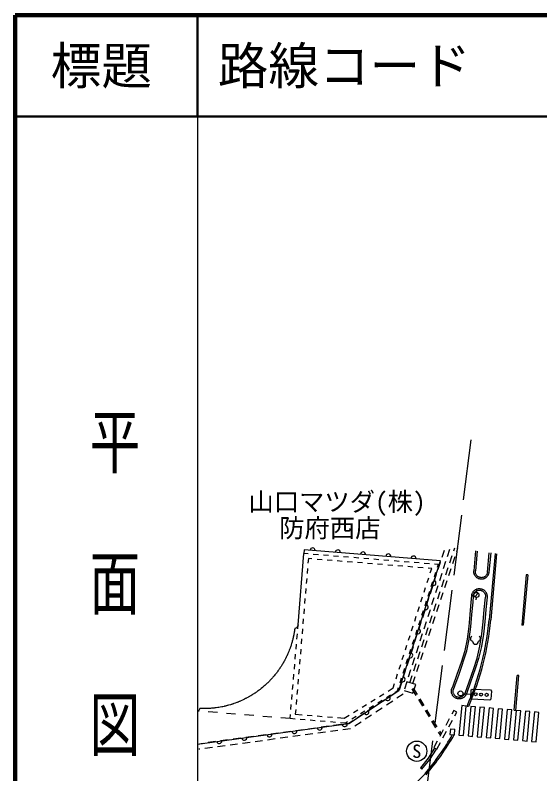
# Model space of a CAD drawing. Units: millimetres, scale not verified. Extents: x 40000 to 680000, y 20000 to 380000.
# Drawn here: x 40000 to 91802, y 305015 to 380000 of the extents above; entities that cross this region are included whole.
import ezdxf
from ezdxf.enums import TextEntityAlignment as Align

# ---------------------------------------------------------------- set-up
doc = ezdxf.new("R2010")
doc.units = ezdxf.units.MM
doc.header["$LTSCALE"] = 1000
doc.linetypes.add('DASHED', pattern=[7.5, 6, -1.5])
for name, color, linetype, lineweight in [('M-BGD', 7, 'Continuous', 25), ('M-BGD-EXST', 7, 'Continuous', 25), ('M-STR-STRC', 7, 'Continuous', 25), ('M-TTL', 2, 'Continuous', 140), ('M-TTL-BAND', 7, 'Continuous', 25), ('M-TTL-LINE', 7, 'Continuous', 50), ('M-TTL-TXT', 7, 'Continuous', 13)]:
    doc.layers.add(name, color=color, linetype=linetype, lineweight=lineweight)
doc.layers.add('M-BMK-HTXT', color=7, linetype='Continuous')
doc.styles.add('@ＭＳ ゴシック', font='')
doc.styles.add('ＭＳ ゴシック', font='')
doc.styles.get('@ＭＳ ゴシック').set_extended_font_data('@MS Gothic')
doc.styles.get('ＭＳ ゴシック').set_extended_font_data('MS Gothic')

msp = doc.modelspace()

# ---------------------------------------------------------------- linework, layer by layer
at = {"layer": 'M-BGD', "linetype": 'DASHED'}
msp.add_line((84999, 338036), (79314, 293320), dxfattribs=at)
at = {"layer": 'M-BGD'}
for p, q in [((82349, 327099), (82119, 326385)), ((82682, 326500), (82912, 327214)), ((83309, 327070), (83401, 327346)), ((83597, 326981), (83704, 327304)), ((85466, 327056), (85292, 325087)), ((85615, 327035), (85442, 325074)), ((67945, 319732), (68507, 326800)), ((68562, 326810), (68936, 326779)), ((68946, 326284), (68907, 325822)), ((69305, 326255), (68946, 326284)), ((69435, 326739), (69933, 326698)), ((70301, 326175), (69803, 326215)), ((70432, 326657), (70930, 326617)), ((71428, 326576), (71927, 326536)), ((72425, 326495), (72923, 326455)), ((73422, 326414), (73920, 326373)), ((74418, 326333), (74917, 326292)), ((75415, 326252), (75913, 326211)), ((82915, 325884), (83152, 326596)), ((83202, 325795), (83439, 326506)), ((86627, 324957), (86804, 326868)), ((86953, 326848), (86776, 324943)), ((71298, 326095), (70800, 326135)), ((72295, 326014), (71797, 326055)), ((73292, 325934), (72793, 325974)), ((74289, 325854), (73790, 325894)), ((75285, 325774), (74787, 325814)), ((76282, 325694), (75784, 325734)), ((76412, 326171), (76910, 326130)), ((77279, 325614), (76781, 325654)), ((77408, 326089), (77907, 326049)), ((78276, 325534), (77777, 325574)), ((78405, 326008), (78903, 325968)), ((79273, 325453), (78774, 325494)), ((79402, 325927), (79900, 325886)), ((80399, 325846), (80897, 325805)), ((81395, 325765), (81770, 325734)), ((81770, 325734), (81664, 325406)), ((81966, 325909), (81736, 325195)), ((82299, 325310), (82529, 326024)), ((68865, 325323), (68823, 324825)), ((80269, 325373), (79771, 325413)), ((81127, 325304), (80768, 325333)), ((80987, 324873), (81127, 325304)), ((81583, 324719), (81353, 324006)), ((81510, 324930), (81356, 324455)), ((81916, 324121), (82145, 324835)), ((82521, 324698), (82758, 325409)), ((82808, 324608), (83045, 325320)), ((68782, 324327), (68740, 323829)), ((80680, 323922), (80833, 324397)), ((81203, 323979), (81049, 323503)), ((82127, 323511), (82363, 324223)), ((82414, 323422), (82650, 324134)), ((68698, 323330), (68657, 322832)), ((80372, 322970), (80526, 323446)), ((81200, 323530), (80970, 322816)), ((81532, 322931), (81762, 323645)), ((85558, 322948), (85574, 323198)), ((80064, 322018), (80218, 322494)), ((80895, 323027), (80741, 322552)), ((81149, 321741), (81379, 322455)), ((81732, 322325), (81969, 323037)), ((82019, 322236), (82256, 322948)), ((85710, 322883), (85373, 322514)), ((85519, 322450), (85496, 322201)), ((68615, 322334), (68573, 321836)), ((80587, 322076), (80433, 321600)), ((80816, 322340), (80586, 321626)), ((81338, 321139), (81575, 321851)), ((81625, 321050), (81861, 321762)), ((68531, 321337), (68490, 320839)), ((79757, 321067), (79911, 321543)), ((80280, 321124), (80126, 320649)), ((80433, 321150), (80203, 320436)), ((80766, 320551), (80996, 321265)), ((68448, 320341), (68406, 319843)), ((79449, 320115), (79603, 320591)), ((80944, 319953), (81181, 320665)), ((81231, 319864), (81467, 320576)), ((67911, 319336), (67945, 319732)), ((79142, 319164), (79295, 319640)), ((79972, 320173), (79818, 319697)), ((80050, 319960), (79820, 319246)), ((80383, 319361), (80613, 320075)), ((80550, 318767), (80786, 319478)), ((67824, 318339), (67868, 318837)), ((68364, 319344), (68323, 318846)), ((79667, 318770), (79437, 318056)), ((79664, 319221), (79511, 318746)), ((80000, 318172), (80230, 318885)), ((80836, 318678), (81073, 319389)), ((68281, 318348), (68239, 317850)), ((78834, 318212), (78988, 318688)), ((79357, 318270), (79203, 317794)), ((80156, 317580), (80392, 318292)), ((80442, 317491), (80678, 318203)), ((67737, 317343), (67781, 317841)), ((68198, 317351), (68156, 316853)), ((78526, 317261), (78680, 317737)), ((79049, 317318), (78895, 316843)), ((79284, 317580), (79054, 316867)), ((79616, 316982), (79846, 317696)), ((67651, 316347), (67694, 316845)), ((78219, 316309), (78373, 316785)), ((79233, 315792), (79463, 316506)), ((79761, 316394), (79998, 317106)), ((80047, 316305), (80284, 317017)), ((67564, 315351), (67607, 315849)), ((68114, 316355), (68072, 315857)), ((77911, 315358), (78065, 315834)), ((78741, 316367), (78588, 315891)), ((78900, 316391), (78671, 315677)), ((79367, 315208), (79604, 315920)), ((79653, 315119), (79890, 315831)), ((68031, 315358), (67989, 314860)), ((78434, 315415), (78280, 314940)), ((78517, 315201), (78287, 314487)), ((78850, 314602), (79080, 315316)), ((67477, 314354), (67521, 314852)), ((67947, 314362), (67905, 313864)), ((77604, 314406), (77757, 314882)), ((78126, 314464), (77972, 313988)), ((78973, 314022), (79209, 314734)), ((79259, 313933), (79495, 314645)), ((67391, 313358), (67434, 313856)), ((76814, 313192), (77310, 313499)), ((77310, 313499), (77450, 313931)), ((77818, 313512), (77712, 313184)), ((78134, 314011), (77904, 313297)), ((78467, 313412), (78697, 314126)), ((79295, 313489), (79686, 312849)), ((67304, 312362), (67347, 312860)), ((67864, 313365), (67822, 312867)), ((75964, 312665), (76389, 312928)), ((77074, 312789), (76650, 312525)), ((77519, 312997), (76893, 312585)), ((77712, 313184), (77499, 313052)), ((77699, 312514), (78307, 312917)), ((78307, 312917), (78314, 312936)), ((78414, 313252), (79276, 312983)), ((79167, 313411), (79558, 312771)), ((83274, 312956), (83312, 312877)), ((67780, 312369), (67739, 311871)), ((75114, 312138), (75539, 312401)), ((76225, 312262), (75800, 311998)), ((76475, 312310), (75849, 311898)), ((76656, 311825), (77282, 312239)), ((79819, 312345), (80210, 311705)), ((79947, 312423), (80338, 311783)), ((58169, 311207), (58000, 311221)), ((67217, 311366), (67261, 311864)), ((67697, 311372), (67658, 310910)), ((73414, 311084), (73839, 311347)), ((74525, 311208), (74100, 310945)), ((74264, 311611), (74689, 311874)), ((75431, 311623), (74804, 311211)), ((75375, 311735), (74950, 311472)), ((75614, 311135), (76239, 311549)), ((80471, 311278), (80862, 310638)), ((80599, 311356), (80990, 310716)), ((83300, 311259), (83105, 310898)), ((83599, 311099), (83300, 311259)), ((59963, 311060), (59066, 311133)), ((61757, 310913), (60860, 310986)), ((63551, 310766), (62654, 310839)), ((65345, 310618), (64448, 310692)), ((67139, 310471), (66242, 310545)), ((67139, 310471), (67174, 310868)), ((67633, 310431), (67139, 310471)), ((67658, 310910), (68332, 310855)), ((68830, 310814), (69328, 310773)), ((69827, 310732), (70325, 310691)), ((70823, 310650), (71322, 310609)), ((71820, 310568), (72493, 310513)), ((72493, 310513), (72990, 310820)), ((73675, 310681), (73250, 310418)), ((74387, 310936), (73760, 310523)), ((74571, 310446), (75197, 310859)), ((82868, 310457), (82512, 309797)), ((83417, 310761), (83599, 311099)), ((68630, 310349), (68132, 310390)), ((69626, 310267), (69128, 310308)), ((70623, 310185), (70125, 310226)), ((70941, 309711), (70198, 309610)), ((71620, 310104), (71121, 310144)), ((72180, 309878), (71437, 309778)), ((72612, 310022), (72118, 310063)), ((72825, 310154), (72612, 310022)), ((72936, 309981), (72675, 309946)), ((73343, 310249), (72936, 309981)), ((73529, 309756), (74154, 310170)), ((81123, 310212), (81514, 309572)), ((81251, 310290), (81642, 309650)), ((82824, 309661), (83180, 310321)), ((65986, 309039), (65243, 308938)), ((67225, 309207), (66482, 309106)), ((68464, 309375), (67721, 309274)), ((68646, 308894), (69389, 308995)), ((69702, 309543), (68959, 309442)), ((69884, 309062), (70628, 309162)), ((71123, 309229), (71866, 309330)), ((72362, 309397), (73105, 309498)), ((81775, 309145), (81980, 308809)), ((81903, 309223), (82062, 308962)), ((82275, 309357), (81920, 308697)), ((82231, 308560), (82587, 309221)), ((59793, 308200), (59050, 308099)), ((61032, 308368), (60288, 308267)), ((62270, 308535), (61527, 308435)), ((63509, 308703), (62766, 308603)), ((63691, 308223), (64434, 308323)), ((64748, 308871), (64004, 308770)), ((64930, 308390), (65673, 308491)), ((66168, 308558), (66911, 308659)), ((67407, 308726), (68150, 308827)), ((81682, 308257), (81340, 307621)), ((58000, 307957), (58554, 308032)), ((58139, 307471), (58241, 307484)), ((58736, 307551), (59479, 307652)), ((59975, 307719), (60718, 307820)), ((61214, 307887), (61957, 307988)), ((62452, 308055), (63195, 308156)), ((81340, 307621), (81364, 307607)), ((81638, 307460), (81994, 308120))]:
    msp.add_line(p, q, dxfattribs=at)
for points in [[(58000, 307957), (72936, 309981), (77885, 313238), (82007, 326081), (68536, 327160), (68507, 326800)], [(86776, 324943), (86772, 324893), (86763, 324843), (86751, 324795), (86735, 324748), (86718, 324701), (86696, 324656), (86672, 324613), (86644, 324570), (86614, 324530), (86582, 324492), (86547, 324456), (86509, 324423), (86470, 324392), (86429, 324365), (86385, 324340), (86341, 324318), (86295, 324298), (86247, 324282), (86199, 324270), (86150, 324260), (86100, 324254), (86050, 324252), (86001, 324251), (85950, 324256), (85901, 324262), (85852, 324273), (85804, 324287), (85757, 324304), (85711, 324324), (85667, 324347), (85624, 324372), (85583, 324402), (85544, 324432), (85508, 324466), (85473, 324503), (85441, 324541), (85412, 324582), (85386, 324625), (85363, 324669), (85342, 324714), (85325, 324761), (85310, 324809), (85300, 324858), (85292, 324907), (85288, 324957), (85286, 325007), (85289, 325057), (85292, 325087)], [(86627, 324957), (86622, 324907), (86612, 324858), (86598, 324810), (86581, 324763), (86559, 324718), (86533, 324675), (86505, 324634), (86473, 324596), (86438, 324560), (86399, 324528), (86358, 324499), (86316, 324474), (86271, 324452), (86224, 324433), (86176, 324419), (86127, 324409), (86077, 324404), (86027, 324402), (85978, 324404), (85928, 324411), (85879, 324422), (85831, 324437), (85786, 324455), (85741, 324478), (85698, 324505), (85658, 324534), (85620, 324567), (85586, 324603), (85554, 324642), (85526, 324683), (85502, 324727), (85480, 324772), (85464, 324820), (85451, 324868), (85442, 324917), (85438, 324966), (85437, 325017), (85441, 325067), (85442, 325074)], [(85079, 322612), (85083, 322661), (85091, 322711), (85103, 322759), (85118, 322807), (85135, 322853), (85155, 322899), (85179, 322944), (85205, 322986), (85235, 323026), (85266, 323065), (85300, 323101), (85337, 323136), (85376, 323167), (85417, 323196), (85459, 323222), (85503, 323246), (85549, 323267), (85596, 323283), (85644, 323297), (85693, 323309), (85742, 323317), (85792, 323321), (85841, 323323), (85892, 323321), (85941, 323315), (85990, 323307), (86039, 323295), (86087, 323280), (86133, 323262), (86179, 323240), (86222, 323217), (86265, 323190), (86305, 323160), (86343, 323129), (86379, 323094), (86413, 323056), (86444, 323017), (86473, 322976), (86499, 322934), (86521, 322889), (86542, 322843), (86558, 322796), (86572, 322748), (86583, 322699), (86590, 322650), (86594, 322600), (86594, 322550), (86592, 322501), (86590, 322479)], [(83098, 313344), (83231, 313724), (83651, 314878), (84053, 316042), (84426, 317193), (84652, 318338), (84815, 319561), (84915, 320775), (85025, 321992), (85079, 322612)], [(84415, 312993), (84824, 314117), (85272, 315426), (85619, 316444), (85893, 317632), (86083, 318841), (86219, 320053), (86323, 321263), (86439, 322478)], [(86590, 322479), (86473, 321250), (86368, 320039), (86232, 318822), (86041, 317603), (85763, 316402), (85414, 315378), (84965, 314067), (84550, 312924)], [(85227, 322576), (85175, 321978), (85064, 320762), (84964, 319545), (84800, 318314), (84573, 317164)], [(85227, 322576), (85229, 322626), (85237, 322675), (85249, 322724), (85265, 322772), (85284, 322818), (85308, 322861), (85334, 322904), (85364, 322944), (85398, 322982), (85434, 323016), (85473, 323047), (85515, 323075), (85558, 323100), (85603, 323120), (85650, 323138), (85698, 323151), (85747, 323160), (85797, 323165), (85847, 323166), (85897, 323163), (85947, 323156), (85996, 323144), (86043, 323130), (86089, 323111), (86134, 323088), (86176, 323062), (86216, 323032), (86254, 323000), (86289, 322963), (86321, 322924), (86350, 322884), (86374, 322841), (86396, 322795), (86413, 322749), (86428, 322701), (86437, 322652), (86443, 322602), (86444, 322552), (86442, 322502), (86439, 322478)], [(67945, 319732), (67795, 319437), (67604, 319366)], [(67604, 319366), (67597, 319317), (67591, 319267), (67583, 319217), (67576, 319167), (67569, 319119), (67553, 319020), (67545, 318970), (67519, 318823), (67509, 318774), (67499, 318724), (67489, 318676), (67479, 318626), (67458, 318529), (67447, 318480), (67435, 318431), (67425, 318383), (67413, 318334), (67400, 318285), (67388, 318237), (67363, 318140), (67349, 318092), (67336, 318044), (67323, 317996), (67308, 317948), (67294, 317900), (67250, 317756), (67203, 317614), (67187, 317567), (67171, 317520), (67155, 317473), (67137, 317426), (67121, 317379), (67068, 317238), (67013, 317099), (66935, 316914), (66915, 316868), (66895, 316822), (66874, 316777), (66854, 316731), (66811, 316640), (66790, 316596), (66769, 316550), (66725, 316460), (66702, 316416), (66680, 316371), (66656, 316327), (66634, 316283), (66586, 316194), (66538, 316107), (66513, 316063), (66489, 316020), (66464, 315976), (66439, 315933), (66414, 315890), (66388, 315847), (66362, 315804), (66336, 315761), (66256, 315634), (66229, 315593), (66203, 315550), (66174, 315509), (66147, 315467), (66120, 315426), (66091, 315384), (66062, 315343), (66034, 315302), (65976, 315221), (65947, 315180), (65918, 315139), (65858, 315059), (65827, 315019), (65797, 314979), (65766, 314941), (65705, 314861), (65673, 314823), (65641, 314783), (65579, 314707), (65481, 314592), (65448, 314555), (65416, 314517), (65382, 314479), (65348, 314443), (65315, 314405), (65213, 314296), (65178, 314259), (65145, 314223), (65110, 314187), (65074, 314151), (65039, 314116), (65004, 314080), (64933, 314011), (64896, 313975), (64861, 313941), (64824, 313906), (64787, 313873), (64751, 313839), (64714, 313805), (64677, 313771), (64640, 313738), (64564, 313673), (64527, 313639), (64488, 313607), (64451, 313575), (64412, 313543), (64296, 313448), (64178, 313355), (64138, 313325), (64099, 313294), (63979, 313204), (63938, 313175), (63897, 313146), (63856, 313117), (63815, 313088), (63775, 313059), (63692, 313003), (63651, 312975), (63608, 312948), (63567, 312920), (63441, 312839), (63398, 312813), (63356, 312787), (63270, 312735), (63227, 312710), (63184, 312684), (63140, 312659), (63054, 312610), (63009, 312585), (62966, 312562), (62878, 312514), (62834, 312491), (62789, 312468), (62745, 312445), (62656, 312399), (62610, 312378), (62566, 312356), (62430, 312292), (62293, 312230), (62248, 312211), (62156, 312170), (62109, 312151), (62064, 312132), (62017, 312113), (61971, 312095), (61924, 312076), (61878, 312058), (61736, 312006), (61596, 311956), (61548, 311939), (61501, 311924), (61453, 311908), (61358, 311877), (61310, 311862), (61263, 311848), (61071, 311791), (60974, 311766), (60926, 311752), (60878, 311740), (60830, 311728), (60780, 311716), (60732, 311704), (60683, 311693), (60635, 311681), (60489, 311649), (60439, 311639), (60390, 311629), (60242, 311602), (60095, 311577), (60045, 311569), (59996, 311560), (59847, 311539), (59749, 311527), (59698, 311521), (59649, 311515), (59599, 311509), (59549, 311504), (59500, 311499), (59450, 311494), (59400, 311491), (59301, 311483), (59250, 311479), (59201, 311475), (59051, 311468), (59001, 311466), (58951, 311463), (58901, 311462), (58852, 311461), (58801, 311460), (58752, 311459), (58651, 311458), (58451, 311460), (58352, 311463), (58301, 311465), (58252, 311467), (58234, 311468)], [(84568, 317145), (83793, 314828), (83372, 313673), (83247, 313318)], [(79276, 312983), (79545, 313844), (78683, 314112)], [(84550, 312924), (84531, 312878), (84511, 312832), (84487, 312787), (84459, 312745), (84430, 312705), (84398, 312667), (84363, 312631), (84326, 312598), (84288, 312566), (84246, 312538), (84203, 312512), (84159, 312490), (84113, 312469), (84066, 312453), (84018, 312439), (83969, 312428), (83919, 312421), (83870, 312417), (83820, 312417), (83769, 312419), (83720, 312425), (83671, 312434), (83623, 312447), (83575, 312462), (83529, 312481), (83484, 312503), (83440, 312528), (83398, 312555), (83358, 312585), (83320, 312617), (83285, 312653), (83252, 312690), (83222, 312730), (83193, 312772), (83169, 312814), (83146, 312860), (83127, 312905), (83111, 312953), (83097, 313001), (83088, 313050), (83082, 313099), (83079, 313150), (83079, 313200), (83081, 313249), (83088, 313299), (83098, 313344)], [(83274, 312956), (83270, 312967), (83254, 313015), (83243, 313064), (83234, 313113), (83232, 313163), (83232, 313213), (83237, 313262), (83246, 313312), (83247, 313318)], [(84415, 312993), (84398, 312946), (84376, 312900), (84352, 312857), (84323, 312816), (84292, 312777), (84257, 312741), (84220, 312708), (84180, 312678), (84137, 312651), (84093, 312628), (84047, 312609), (83999, 312594), (83950, 312583), (83901, 312575), (83851, 312573), (83801, 312573), (83751, 312579), (83702, 312588), (83654, 312601), (83607, 312618), (83562, 312639), (83518, 312663), (83477, 312691), (83438, 312723), (83402, 312758), (83368, 312795), (83339, 312835), (83312, 312877)], [(58234, 311468), (58123, 311286), (58000, 311250)]]:
    msp.add_lwpolyline(points, dxfattribs=at)
msp.add_lwpolyline([(80012, 305595), (80168, 305471), (80942, 306433), (81585, 307459), (81415, 307566), (80778, 306548)], close=True, dxfattribs=at)
msp.add_circle((85541, 322699), 250, dxfattribs=at)
for centre, start, end in [((69366, 327094), 355.42181, 175.42181), ((71858, 326894), 355.42181, 175.42181), ((74350, 326694), 355.42181, 175.42181), ((76842, 326495), 355.42181, 175.42181), ((79334, 326295), 355.42181, 175.42181), ((81298, 323874), 252.2077, 72.2077), ((80534, 321493), 252.2077, 72.2077), ((79770, 319113), 252.2077, 72.2077), ((79007, 316732), 252.2077, 72.2077), ((78243, 314352), 252.2077, 72.2077), ((76774, 312507), 213.35119, 33.35119), ((74686, 311132), 213.35119, 33.35119), ((72534, 309926), 187.71828, 7.71828), ((65102, 308919), 187.71828, 7.71828), ((67580, 309255), 187.71828, 7.71828), ((70057, 309591), 187.71828, 7.71828), ((60148, 308248), 187.71828, 7.71828), ((62625, 308583), 187.71828, 7.71828)]:
    msp.add_arc(centre, 250, start, end, dxfattribs=at)
at = {"layer": 'M-BGD-EXST'}
for p, q in [((84206, 312945), (85005, 312903)), ((84984, 312503), (85026, 313302)), ((85026, 313302), (85131, 313397)), ((85131, 313397), (86928, 313302)), ((86928, 313302), (87023, 313197)), ((87023, 313197), (86981, 312398)), ((85078, 312398), (84984, 312503)), ((86876, 312303), (85078, 312398)), ((86981, 312398), (86876, 312303))]:
    msp.add_line(p, q, dxfattribs=at)
for centre, radius in [((83956, 312958), 250), ((85454, 312879), 150), ((86003, 312850), 150), ((86553, 312821), 150), ((79649, 307249), 1000)]:
    msp.add_circle(centre, radius, dxfattribs=at)
for centre, radius, start, end in [((85218, 318376), 268, 116.08697, 255.3341), ((85450, 318117), 300, 179.99994, 359.99994), ((85682, 318376), 268, 284.66578, 63.91291)]:
    msp.add_arc(centre, radius, start, end, dxfattribs=at)
at = {"layer": 'M-STR-STRC'}
for p, q in [((87392, 326786), (86805, 320242)), ((87540, 326765), (86955, 320229)), ((90467, 324696), (90021, 319716)), ((90616, 324682), (90467, 324696)), ((90616, 324682), (90170, 319702)), ((90170, 319702), (90021, 319716)), ((89270, 311297), (89574, 314736)), ((89419, 311284), (89724, 314722)), ((89724, 314722), (89574, 314736)), ((84619, 311707), (84777, 311694)), ((89270, 311297), (89419, 311284)), ((82973, 309470), (83421, 309429))]:
    msp.add_line(p, q, dxfattribs=at)
for points in [[(84097, 311753), (83816, 308838), (84264, 308796), (84546, 311713)], [(84994, 311677), (84712, 308762), (85160, 308720), (85442, 311637)], [(85891, 311601), (85609, 308686), (86057, 308644), (86339, 311561)], [(86788, 311525), (86506, 308610), (86954, 308569), (87236, 311485)], [(87685, 311450), (87403, 308534), (87851, 308493), (88133, 311409)], [(88581, 311369), (88299, 308454), (88747, 308412), (89029, 311329)], [(89478, 311289), (89196, 308373), (89644, 308332), (89926, 311248)], [(90374, 311208), (90092, 308293), (90540, 308251), (90822, 311168)], [(91270, 311128), (90989, 308213), (91437, 308171), (91719, 311088)]]:
    msp.add_lwpolyline(points, close=True, dxfattribs=at)
msp.add_lwpolyline([(82973, 309470), (82919, 308913), (83367, 308872), (83421, 309429)], dxfattribs=at)
for centre, radius, start, end in [((59490, 322690), 27425, 336.39173, 354.87923), ((59490, 322690), 27575, 336.49947, 354.87923), ((59490, 322690), 27425, 319.90845, 329.78487), ((59490, 322690), 27575, 319.90845, 329.92952), ((73260, 311098), 9425, 294.90928, 319.90845)]:
    msp.add_arc(centre, radius, start, end, dxfattribs=at)
at = {"layer": 'M-TTL'}
for p, q in [((40000, 380000), (40000, 20000)), ((680000, 380000), (40000, 380000))]:
    msp.add_line(p, q, dxfattribs=at)
at = {"layer": 'M-TTL-BAND'}
msp.add_line((58000, 370000), (58000, 20000), dxfattribs=at)
at = {"layer": 'M-TTL-LINE'}
for p, q in [((58000, 380000), (58000, 370000)), ((40000, 370000), (680000, 370000))]:
    msp.add_line(p, q, dxfattribs=at)

# ---------------------------------------------------------------- texts
at = {"layer": 'M-BGD-EXST', "style": 'ＭＳ ゴシック'}
msp.add_text('S', height=1320, dxfattribs=at).set_placement((79649, 307249), align=Align.MIDDLE_CENTER)
at = {"layer": 'M-BMK-HTXT', "style": 'ＭＳ ゴシック'}
for s, p in [('山口マツダ(株)', (71776, 331906)), ('防府西店', (71069, 329310))]:
    msp.add_text(s, height=1833, dxfattribs=at).set_placement(p, align=Align.MIDDLE_CENTER)
at = {"layer": 'M-TTL-BAND', "style": '@ＭＳ ゴシック', "width": 1.4}
msp.add_text('平  面  図', height=3666, rotation=270, dxfattribs=at).set_placement((49777, 306475), align=Align.MIDDLE_RIGHT)
at = {"layer": 'M-TTL-TXT', "style": 'ＭＳ ゴシック'}
msp.add_text('標題', height=3666, dxfattribs=at).set_placement((48500, 375000), align=Align.MIDDLE_CENTER)
msp.add_text('路線コード', height=3666, dxfattribs=at).set_placement((60000, 375000), align=Align.MIDDLE_LEFT)

doc.saveas('drawing.dxf')
